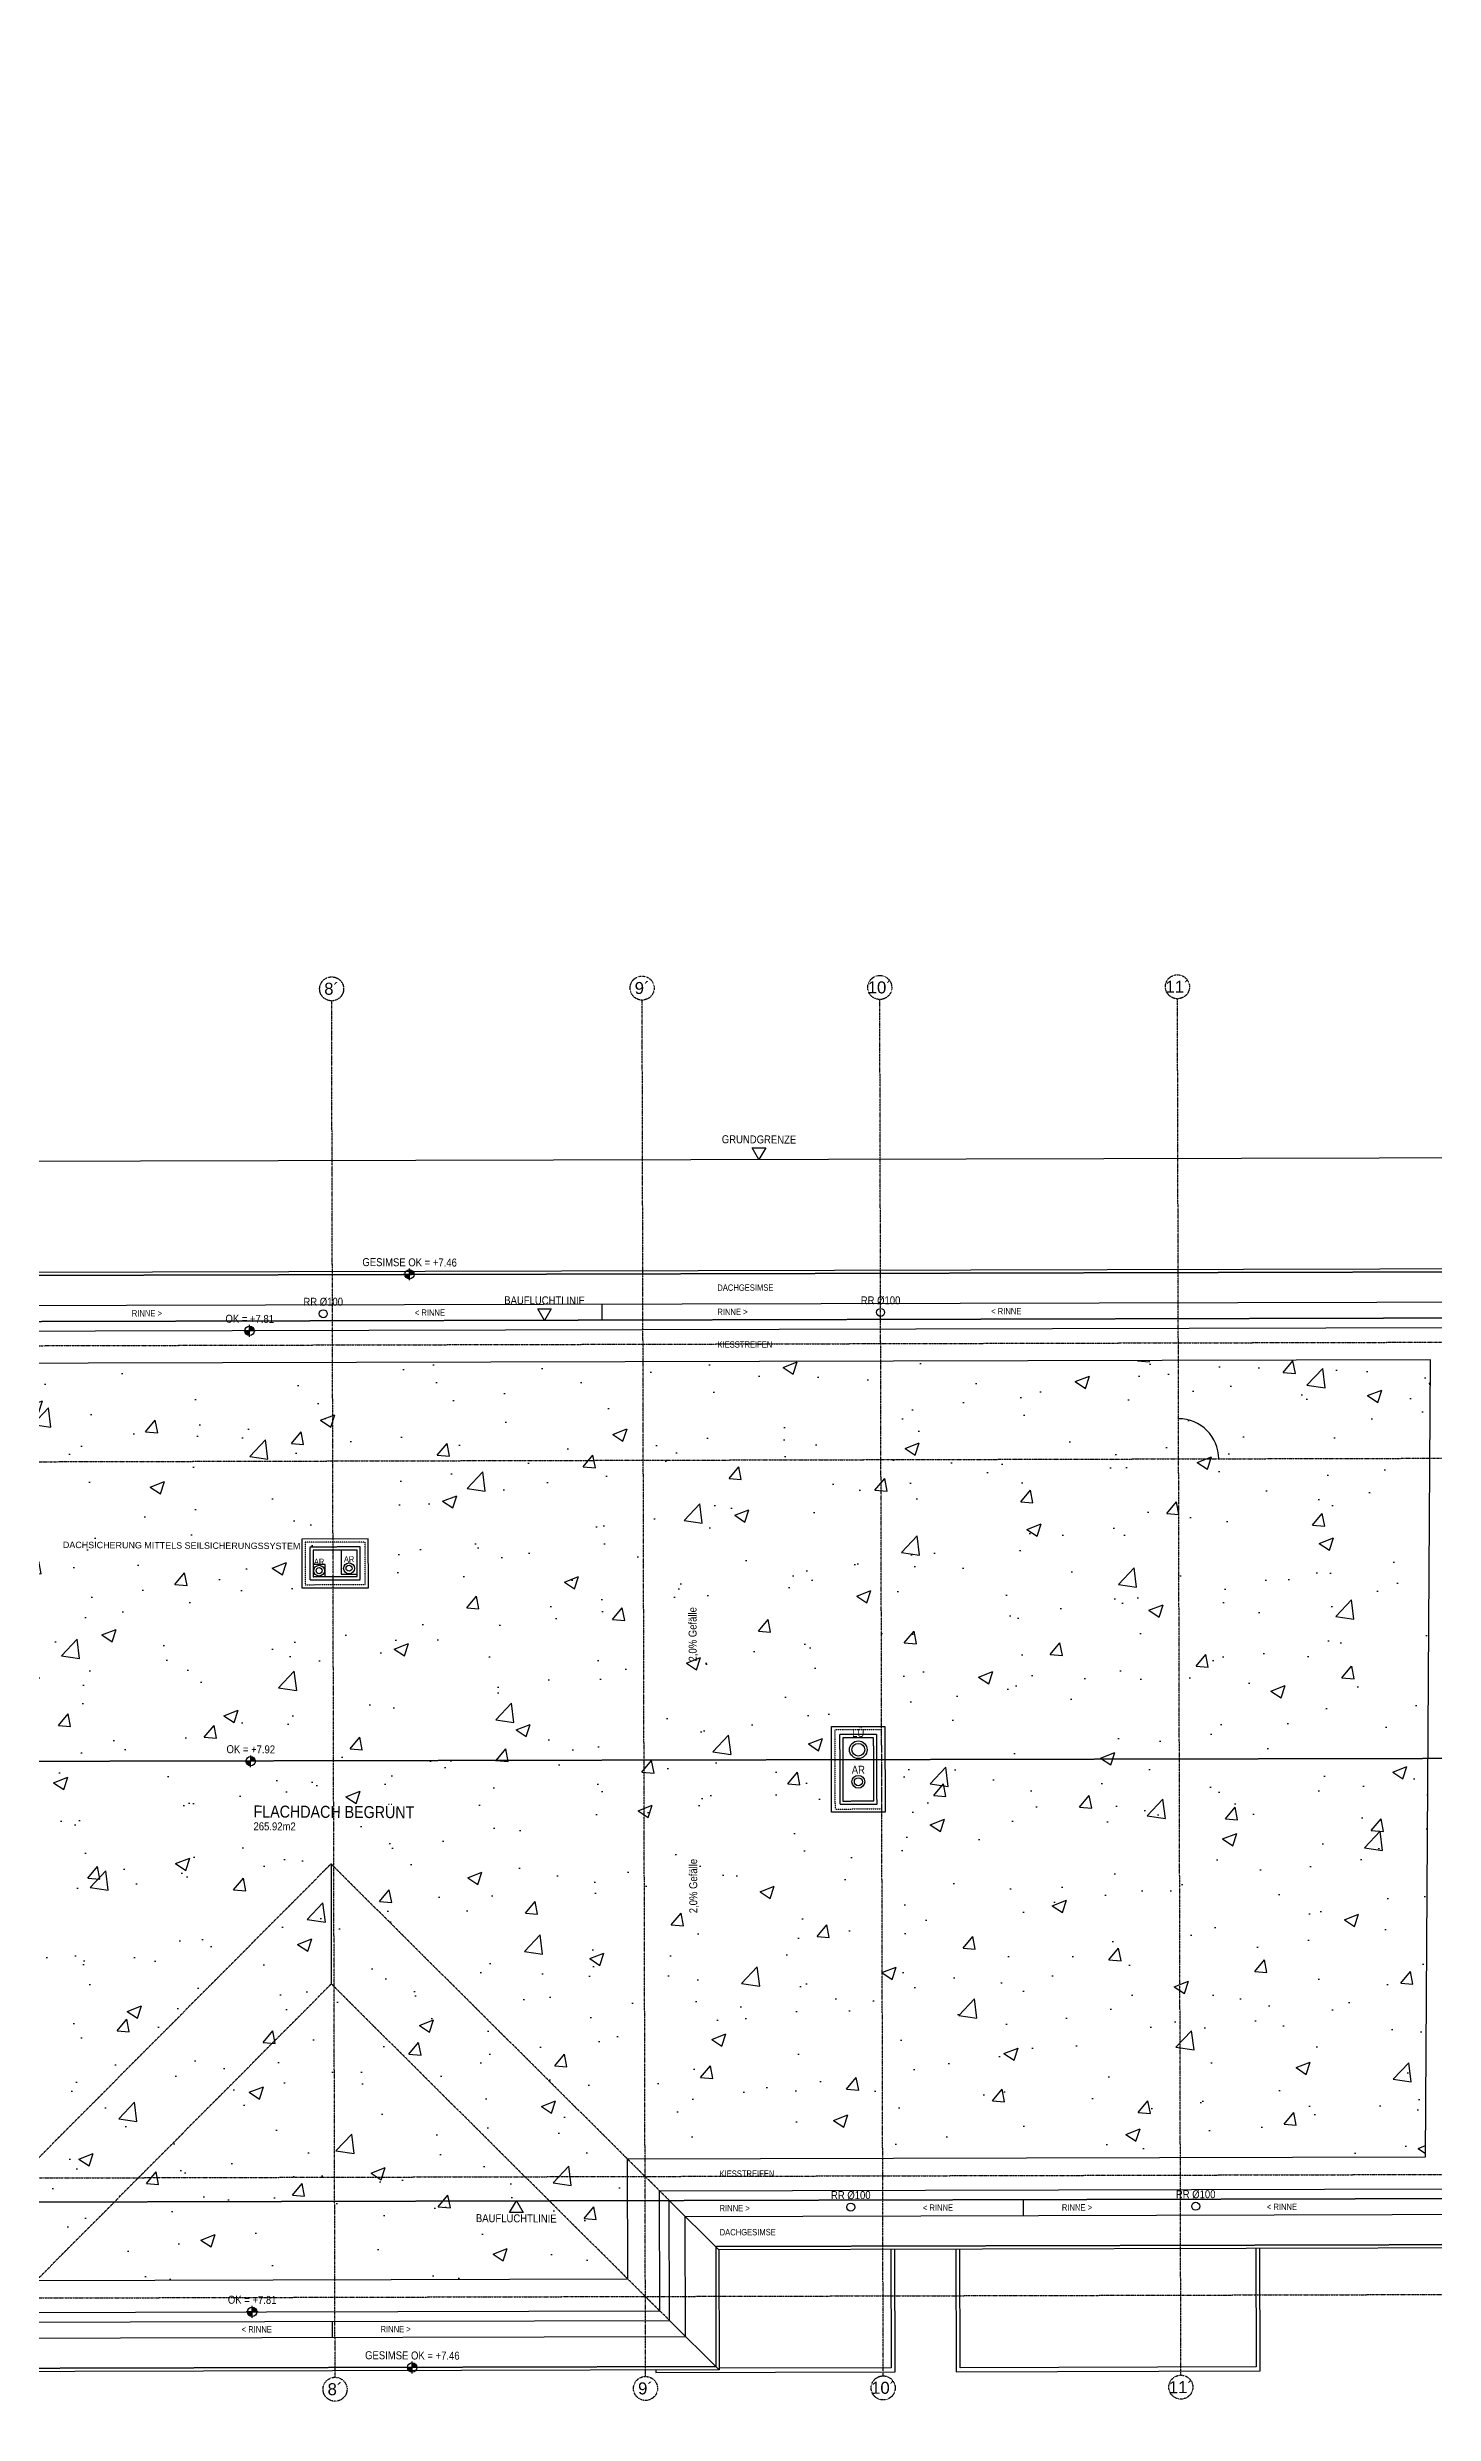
# Model space of a CAD drawing. Header units: millimetres. Extents: x -1798295 to -1733564, y -52013 to 52701.
# Drawn here: x -1773971 to -1756646, y 6764 to 36334 of the extents above; entities that cross this region are included whole.
import ezdxf
from ezdxf.enums import TextEntityAlignment as Align

# ---------------------------------------------------------------- set-up
doc = ezdxf.new("R2010")
doc.units = ezdxf.units.MM
for name, pattern in [('HIDDEN2', [0.1875, 0.125, -0.0625]), ('STRICHLINIE', [0.75, 0.5, -0.25]), ('STRICHPUNKT', [1, 0.5, -0.25, 0, -0.25])]:
    doc.linetypes.add(name, pattern=pattern)
for name, color, linetype in [('01-ANS-G00-L03-M0', 8, 'Continuous'), ('01-BFL-G00-L03-M0', 10, 'Continuous'), ('01-HID-G00-L03-ENTWÄSSERUNG', 8, 'HIDDEN2'), ('01-SYM-G00-L03-M0', 8, 'Continuous'), ('01-TXT---------M0', 1, 'Continuous'), ('01-TXT---------PP', 1, 'Continuous'), ('01-TXT-G00-L03-M0', 1, 'Continuous'), ('02-ANS-G00-L03-M0', 8, 'Continuous'), ('02-AXO-G00-L03-M0', 8, 'STRICHPUNKT'), ('02-DIM-G00-L03-ACHSEN', 8, 'Continuous'), ('02-DIM-G00-L03-BEHÖRDE', 20, 'Continuous'), ('02-FIL-G00-L03-GRÜN', 72, 'Continuous'), ('02-HID-G00-L03-M0', 8, 'HIDDEN2'), ('03-SYM-G00-L03-M0', 8, 'Continuous'), ('09-FIL-G00-L03-BLAU', 161, 'Continuous'), ('09-VER-G00-L03-GRUNDSTÜCKSGRENZE', 161, 'Continuous')]:
    doc.layers.add(name, color=color, linetype=linetype)
doc.styles.add('ARIAL', font='arial.ttf', dxfattribs={"width": 0.85})
doc.styles.get("Standard").update_dxf_attribs({"font": 'arial.ttf'})
doc.dimstyles.new('pp chromy&schneider', dxfattribs={"dimscale": 0.005, "dimtxt": 25, "dimasz": 10, "dimexe": 0, "dimexo": 0, "dimgap": 5, "dimtad": 1, "dimdec": 1, "dimlfac": 100, "dimrnd": 0.1, "dimzin": 9, "dimdsep": 46, "dimtxsty": 'ARIAL', "dimblk": 'c&s kote', "dimcen": 0, "dimse1": 1, "dimse2": 1, "dimclrd": 8, "dimclrt": 8, "dimadec": 0, "dimazin": 0, "dimtfac": 0.75, "dimtdec": 1, "dimtix": 1, "dimtmove": 2, "dimatfit": 0, "dimldrblk": 'NONE', "dimfxl": 1, "dimtolj": 1, "dimlwd": -1, "dimarcsym": 0})

# ---------------------------------------------------------------- blocks, each defined once
blk = doc.blocks.new('01-HK3')
blk.add_lwpolyline([(0, 0), (0.042, 0.073), (-0.042, 0.073)], close=True)
at = {"color": 0, "style": 'ARIAL', "width": 0.85}
blk.add_attdef('HEIGHT', text='', height=0.05, dxfattribs=at).set_placement((0, 0.35), align=Align.TOP_CENTER)
blk = doc.blocks.new('01-HK1')
for p, q in [((-0.001, -0.074), (-0.001, 0.074)), ((0.074, 0), (-0.075, 0))]:
    blk.add_line(p, q)
blk.add_circle((-0.001, 0), 0.0586)
for points in [[(-0.001, 0.059), (0.041, 0.041), (-0.001, 0)], [(-0.001, 0), (0.058, 0), (0.041, 0.041)], [(-0.059, 0), (-0.042, -0.041), (-0.001, 0)], [(-0.042, -0.041), (-0.001, -0.059), (-0.001, 0)]]:
    blk.add_solid(points)
at = {"layer": '01-TXT---------M0', "color": 8, "style": 'ARIAL', "width": 0.85}
blk.add_attdef('HEIGHT', text='', height=0.1, dxfattribs=at).set_placement((0, 0.2), align=Align.TOP_CENTER)
blk = doc.blocks.new('c&s kote')
at = {"color": 8}
for p, q in [((0, -2), (0, 2)), ((0, 2), (0, -2)), ((-2, 0), (2, 0)), ((2, 0), (-2, 0))]:
    blk.add_line(p, q, dxfattribs=at)
blk.add_circle((0, 0), 0.5, dxfattribs=at)
blk = doc.blocks.new('*D273')
at = {"layer": '02-DIM-G00-L03-ACHSEN', "color": 8, "transparency": 16777216}
blk.add_arc((-1755946, 20155), 842, 0.1457, 89.6521, dxfattribs=at)
at = {"layer": 'Defpoints', "color": 0, "transparency": 16777216}
for p in [(-1755920, 24455), (-1755217, 20576), (-1753378, 20161), (-1778696, 20098), (-1756024, 7254)]:
    blk.add_point(p, dxfattribs=at)
at = {"layer": '02-DIM-G00-L03-ACHSEN', "color": 8, "transparency": 16777216, "xscale": 0.05, "yscale": 0.05, "zscale": 0.05}
for p, rotation in [((-1755941, 20997), 179.6537659287485), ((-1755104, 20157), 270.1440047779029)]:
    blk.add_blockref('c&s kote', p, dxfattribs=dict(at, rotation=rotation))
at = {"layer": '02-DIM-G00-L03-ACHSEN', "color": 8, "transparency": 16777216, "insert": (-1755350, 20749), "char_height": 0.125, "attachment_point": 5, "rotation": 314.8989, "style": 'ARIAL'}
blk.add_mtext('\\A1;89.51°', dxfattribs=at)
blk = doc.blocks.new('_None')
blk = doc.blocks.new('*D274')
at = {"layer": '02-DIM-G00-L03-ACHSEN', "color": 8, "transparency": 16777216}
blk.add_arc((-1759834, 18695), 501, 0.148, 90.1366, dxfattribs=at)
at = {"layer": 'Defpoints', "color": 0, "transparency": 16777216}
for p in [(-1759848, 24445), (-1759400, 18947), (-1778703, 18648), (-1753374, 18711), (-1759805, 7245)]:
    blk.add_point(p, dxfattribs=at)
at = {"layer": '02-DIM-G00-L03-ACHSEN', "color": 8, "transparency": 16777216, "xscale": 0.05, "yscale": 0.05, "zscale": 0.05}
for p, rotation in [((-1759835, 19196), 180.139445120597), ((-1759333, 18696), 270.1451636696046)]:
    blk.add_blockref('c&s kote', p, dxfattribs=dict(at, rotation=rotation))
at = {"layer": '02-DIM-G00-L03-ACHSEN', "color": 8, "transparency": 16777216, "insert": (-1759480, 19050), "char_height": 0.125, "attachment_point": 5, "rotation": 315.1423, "style": 'ARIAL'}
blk.add_mtext('\\A1;90.00°', dxfattribs=at)
blk = doc.blocks.new('03-rar')
blk.add_circle((0, 0), 0.05)
at = {"layer": '01-TXT---------M0', "color": 8, "style": 'ARIAL', "width": 0.85}
blk.add_attdef('RR', text='', height=0.1, dxfattribs=at).set_placement((0, 0.1), align=Align.CENTER)
blk = doc.blocks.new('01-SQM')
at = {"layer": '01-TXT---------M0', "color": 1, "style": 'ARIAL', "width": 0.85}
blk.add_attdef('ROOM', (0, 0), '', height=0.15, dxfattribs=at)
blk.add_attdef('AREA', text='', height=0.1, dxfattribs=at).set_placement((0, -0.06), align=Align.TOP_LEFT)
at = {"layer": '01-TXT---------PP', "color": 1, "style": 'ARIAL', "width": 0.85}
blk.add_attdef('NR', text='', height=0.15, dxfattribs=at).set_placement((-0.117, 0), align=Align.RIGHT)
blk.add_attdef('FLOOR', text='', height=0.1, dxfattribs=at).set_placement((0, -0.26), align=Align.TOP_LEFT)

msp = doc.modelspace()

# ---------------------------------------------------------------- hatches: boundary and pattern name
at = {"layer": '02-FIL-G00-L03-GRÜN', "true_color": 0x636466}
h = msp.add_hatch(dxfattribs=at)
h.set_pattern_fill('AR-CONC,_O', color=251, scale=10, angle=107.33899265)
h.set_pattern_definition([(50.435, (-1768365, 14923.8), (1823, -145.56), [190.5, -2095.5]), (355.435, (-1768365, 14923.8), (-366.92, 1907.84), [152.4, -1676.4]), (100.886, (-1768213.1, 14911.7), (1456.1, 1762.27), [161.9, -1780.9]), (46.619, (-1768369, 15431.8), (2713.9, -399.84), [285.75, -3143.25]), (97.07, (-1768142.7, 15398.5), (2355.2, 2492.2), [242.85, -2671.35]), (351.619, (-1768369, 15431.8), (2355.2, 2492.2), [228.6, -2514.6]), (21.435, (-1768114, 15306.7), (1523.86, -1011.12), [190.5, -2095.5]), (326.435, (-1768114, 15306.7), (604.03, 1846.52), [152.4, -1676.4]), (71.886, (-1767987, 15222.5), (2127.89, 835.4), [161.9, -1780.9]), (37.935, (-1768365.04, 14923.8), (24.47, 845.76), [0, -1656.08, 0, -1701.8, 0, -1682.75]), (7.935, (-1768365, 14923.8), (660.576, 1006.85), [0, -970.28, 0, -1617.98, 0, -641.35]), (327.935, (-1768931.44, 14919.5), (1356.3, -46.997), [0, -635, 0, -1981.2, 0, -2628.9]), (317.935, (-1769185.4, 14917.6), (1479.32, 265.5), [0, -825.5, 0, -1315.72, 0, -1866.9])])
h.paths.add_polyline_path([(-1756687.6614, 19932.7242), (-1778497.0223, 19876.9077), (-1778505.4657, 18222.7076), (-1778532.2627, 12972.776), (-1778545.8827, 9916.7568), (-1774112.027, 9929.5616), (-1774108.1881, 8429.5181), (-1766718.1804, 8447.8725), (-1766721.9045, 9947.8685), (-1756747.5549, 9972.5933)])
h.paths.add_polyline_path([(-1770814.6399, 16933.6687), (-1770814.6399, 17512.9724), (-1769985.3372, 17512.9724), (-1769985.3372, 16933.6687)], flags=16)
h.paths.add_polyline_path([(-1776623.9837, 14798.2893), (-1777306.0287, 14796.5953), (-1777308.6862, 15866.592), (-1776626.6412, 15868.286)], flags=16)
h.paths.add_polyline_path([(-1770674.988, 17073.3205), (-1770674.988, 17373.3205), (-1770124.9891, 17373.3205), (-1770124.9891, 17073.3205)], flags=0)
h.paths.add_polyline_path([(-1776764.3309, 14937.9411), (-1777166.3768, 14936.9426), (-1777168.3389, 15726.9402), (-1776766.2931, 15727.9387)], flags=0)
h.paths.add_polyline_path([(-1764172.3607, 15349.2168), (-1763505.3156, 15350.8735), (-1763502.6581, 14280.8768), (-1764169.7032, 14279.2201)], flags=16)
h.paths.add_polyline_path([(-1764032.0134, 15209.565), (-1763644.9675, 15210.5263), (-1763643.0054, 14420.5287), (-1764030.0513, 14419.5674)], flags=0)

# ---------------------------------------------------------------- linework, layer by layer
at = {"layer": '01-ANS-G00-L03-M0', "color": 251, "true_color": 0x636466}
for points in [[(-1770300.8085, 17554.0025), (-1770300.0634, 17254.0034), (-1770100.064, 17254.5002), (-1770100.8091, 17554.4993)], [(-1770650.3603, 17373.1338), (-1770649.9878, 17223.1342), (-1770499.9882, 17223.5068), (-1770500.3608, 17373.5063)]]:
    msp.add_lwpolyline(points, close=True, dxfattribs=at)
at = {"layer": '01-ANS-G00-L03-M0', "color": 251, "linetype": 'HIDDEN2', "true_color": 0x636466}
msp.add_lwpolyline([(-1764028.0042, 14419.5725), (-1763643.0054, 14420.5287), (-1763644.9675, 15210.5263), (-1764029.9663, 15209.57), (-1764028.0042, 14419.5725)], dxfattribs=at)
at = {"layer": '01-BFL-G00-L03-M0', "color": 251, "linetype": 'STRICHLINIE', "true_color": 0x636466}
msp.add_lwpolyline([(-1750654.6639, 36077.675), (-1750751.89, 22661.4468), (-1750772.0945, 20467.5163), (-1777974.9703, 20399.9512), (-1777964.7416, 22399.6277), (-1777946.5962, 36334.2496)], dxfattribs=at)
msp.add_lwpolyline([(-1750943.3324, -5191.8722), (-1781082.8688, -5191.8726), (-1781057.2717, 4161.1797), (-1781030.6604, 9392.3281), (-1750889.0218, 9467.1902), (-1750943.3353, 4241.3691), (-1750943.3324, -5191.8722)], close=True, dxfattribs=at)
at = {"layer": '01-HID-G00-L03-ENTWÄSSERUNG', "color": 251, "true_color": 0x636466}
for points in [[(-1781002.4386, 14903.7967), (-1755707.5747, 14955.1897)], [(-1774630.5903, 9408.2236), (-1770426.072, 13633.6793)], [(-1766200.6163, 9429.161), (-1770426.072, 13633.6793)], [(-1770426.072, 13633.6793), (-1770422.3465, 12133.6839)], [(-1774626.8648, 7908.2282), (-1770422.3465, 12133.6839)], [(-1766196.8908, 7929.1656), (-1770422.3465, 12133.6839)]]:
    msp.add_lwpolyline(points, dxfattribs=at)
at = {"layer": '01-SYM-G00-L03-M0', "color": 251, "true_color": 0x636466}
for points in [[(-1765730.7392, 16216.9115, 0, 0, 0), (-1765732.1624, 16790.0347, 25, 0, 0), (-1765732.5041, 16927.5343, 0, 0, 0)], [(-1765724.3483, 13643.7944, 0, 0, 0), (-1765722.9247, 13070.6712, 25, 0, 0), (-1765722.5834, 12933.1716, 0, 0, 0)]]:
    msp.add_lwpolyline(points, format="xyseb", dxfattribs=at)
at = {"layer": '02-ANS-G00-L03-M0', "color": 251, "true_color": 0x636466}
for points in [[(-1781030.5706, 9392.3281), (-1774630.5903, 9408.2236), (-1774626.8648, 7908.2282), (-1766196.8908, 7929.1656), (-1766200.6163, 9429.161), (-1755692.5487, 9455.2598), (-1755621.3493, 20455.472), (-1778394.3565, 20398.9095), (-1778384.1382, 22400.8271), (-1780964.2727, 22381.0672)], [(-1778384.4791, 22440.8257), (-1777763.899, 22446.1151), (-1777771.1759, 21020.4591), (-1755617.3366, 21075.4336)], [(-1755620.0551, 20655.4246), (-1778193.3305, 20599.4094), (-1778184.1278, 22402.3589)], [(-1767040.931, 20627.0836), (-1767040.4343, 20427.1098)], [(-1756320.6917, 14438.6653), (-1756285.2427, 20333.7554), (-1778497.1263, 20276.9087)], [(-1778548.8206, 9916.7484), (-1774112.027, 9929.5616), (-1774108.1881, 8429.5181), (-1766718.1804, 8447.8725), (-1766721.9045, 9947.8685), (-1756747.5549, 9972.5933), (-1756687.6614, 19932.7242), (-1778496.1026, 19876.91)], [(-1778547.6654, 9516.75), (-1774511.0017, 9528.4077), (-1774507.1632, 8028.5259), (-1766317.1885, 8048.8672), (-1766320.9126, 9548.8612), (-1756349.9471, 9573.5777), (-1756327.1261, 13368.6461)], [(-1781030.0739, 9192.3287), (-1774830.093, 9207.7275), (-1774826.3675, 7707.7321), (-1765996.3947, 7729.663), (-1766000.1202, 9229.6584), (-1755693.8435, 9255.206)], [(-1765579.0784, 8810.7026), (-1766200.6163, 9429.161)], [(-1761775.63, 9440.1513), (-1761775.1332, 9240.127)], [(-1755696.562, 8835.2008), (-1765579.0784, 8810.7026), (-1765575.3528, 7310.7074), (-1775245.323, 7286.6903), (-1775249.0485, 8786.6856), (-1781029.0307, 8772.33)], [(-1766365.3504, 7308.7453), (-1766365.2759, 7278.7454), (-1763375.2851, 7286.1716), (-1763379.0851, 8816.1563)], [(-1763429.085, 8816.0323), (-1763425.4092, 7336.0473), (-1765575.4025, 7330.7074)], [(-1762619.0876, 8818.0403), (-1762615.2875, 7288.0592), (-1758815.2992, 7297.4972), (-1758819.0994, 8827.4782)], [(-1758869.0992, 8827.354), (-1758865.4232, 7347.3728), (-1762565.4118, 7338.1832), (-1762569.0878, 8818.1644)], [(-1770411.8778, 7918.6969), (-1770411.3811, 7718.6976)], [(-1766196.8908, 7929.1656), (-1765575.3528, 7310.7074)]]:
    msp.add_lwpolyline(points, dxfattribs=at)
for points in [[(-1769961.1572, 17694.8465), (-1770791.1547, 17692.7851), (-1770789.6396, 17082.787), (-1769959.6422, 17084.8484)], [(-1764172.3607, 15349.2168), (-1763505.3156, 15350.8735), (-1763502.6581, 14280.8768), (-1764169.7032, 14279.2201)]]:
    msp.add_lwpolyline(points, close=True, dxfattribs=at)
at = {"layer": '02-AXO-G00-L03-M0', "color": 251, "true_color": 0x636466}
for points in [[(-1770375.1393, 7218.786), (-1770417.8586, 24418.733)], [(-1766495.1513, 7228.4227), (-1766537.8706, 24428.3696)], [(-1763525.1605, 7235.7992), (-1763567.8797, 24435.7462)], [(-1759805.1719, 7245.0385), (-1759847.8912, 24444.9854)], [(-1778695.8955, 20098.1597), (-1753377.9971, 20161.0414), (-1753377.9971, 20161.0414)], [(-1778703.2968, 18648.1368), (-1753374.3958, 18711.0458), (-1753374.3958, 18711.0458)], [(-1781329.047, 9691.5877), (-1753352.1668, 9761.0734), (-1753352.1668, 9761.0734)], [(-1781336.7035, 8191.564), (-1753348.4413, 8261.0781), (-1753348.4413, 8261.0781)]]:
    msp.add_lwpolyline(points, dxfattribs=at)
for centre in [(-1770418.2311, 24568.7282), (-1766538.2431, 24578.3649), (-1763568.2523, 24585.7414), (-1759848.2637, 24594.9807), (-1770375.905, 7068.7837), (-1766495.9169, 7078.4203), (-1763525.9261, 7085.7968), (-1759805.9376, 7095.0361)]:
    msp.add_circle(centre, 150, dxfattribs=at)
at = {"layer": '02-HID-G00-L03-M0', "color": 251, "true_color": 0x636466}
msp.add_lwpolyline([(-1778384.1382, 22400.8271), (-1777804.1054, 22405.771), (-1777811.3811, 20980.3592), (-1755617.5955, 21035.4328), (-1755696.3031, 8875.2015), (-1765619.1776, 8850.6033), (-1765615.4521, 7350.608), (-1775205.4225, 7326.7895), (-1775209.148, 8826.7849), (-1781029.1301, 8812.3299)], dxfattribs=at)
at = {"layer": '02-HID-G00-L03-M0', "color": 251, "ltscale": 0.5, "true_color": 0x636466}
for points in [[(-1770001.0578, 17654.7473), (-1770751.0554, 17652.8846), (-1770749.7391, 17122.8862), (-1769999.7414, 17124.7489)], [(-1764127.7555, 14319.3244), (-1763542.7573, 14320.7774), (-1763545.2162, 15310.7743), (-1764130.2144, 15309.3214)]]:
    msp.add_lwpolyline(points, close=True, dxfattribs=at)
at = {"layer": '02-HID-G00-L03-M0', "color": 251, "true_color": 0x636466}
for points in [[(-1770060.9085, 17594.5985), (-1770690.9066, 17593.0338), (-1770689.8883, 17183.035), (-1770059.8902, 17184.5997)], [(-1770100.8091, 17554.4993), (-1770650.8074, 17553.1332), (-1770649.9878, 17223.1342), (-1770099.9895, 17224.5003)], [(-1764067.9047, 14379.4733), (-1763602.9062, 14380.6282), (-1763605.067, 15250.6255), (-1764070.0655, 15249.4706)]]:
    msp.add_lwpolyline(points, close=True, dxfattribs=at)
at = {"layer": '03-SYM-G00-L03-M0', "color": 251, "true_color": 0x636466}
for centre, radius in [((-1770574.988, 17298.134), 67.5), ((-1770200.548, 17326.5973), 67.5), ((-1763837.0943, 15060.0486), 110), ((-1763836.1009, 14660.0498), 80)]:
    msp.add_circle(centre, radius, dxfattribs=at)
at = {"layer": '09-VER-G00-L03-GRUNDSTÜCKSGRENZE', "color": 251, "true_color": 0x636466}
msp.add_lwpolyline([(-1738443.3362, -26015.1962), (-1749606.4063, -25887.8999), (-1766101.6008, -25684.4748), (-1766009.1343, 4259.5436), (-1792927.1881, 4208.4721), (-1793057.1833, 4209.1356), (-1792974.6592, 20376.8239), (-1792964.8981, 22289.1605), (-1777971.1258, 22405.3561), (-1755608.3691, 22460.8982), (-1755726.0561, 4278.4007), (-1755591.8376, 4279.3082), (-1738443.3386, 4311.844)], close=True, dxfattribs=at)

# ---------------------------------------------------------------- block references
at = {"layer": '01-SYM-G00-L03-M0', "color": 251, "true_color": 0x636466, "xscale": 999.9999999999995, "yscale": 999.9999999999995, "zscale": 999.9999999999995, "rotation": 359.7075499985503}
for p, values in [((-1769444.3719, 21001.1403), {'HEIGHT': 'GESIMSE OK = +7.46'}), ((-1771442.6452, 20294.9632), {'HEIGHT': 'OK = +7.81'}), ((-1771429.2605, 14916.1917), {'HEIGHT': 'OK = +7.92'}), ((-1771412.1728, 8036.2129), {'HEIGHT': 'OK = +7.81'}), ((-1769410.4404, 7341.1824), {'HEIGHT': 'GESIMSE OK = +7.46'})]:
    msp.add_blockref('01-HK1', p, dxfattribs=at).add_auto_attribs(values)
at = {"layer": '01-TXT-G00-L03-M0', "color": 251, "true_color": 0x636466, "xscale": 999.9999999999995, "yscale": 999.9999999999995, "zscale": 999.9999999999995, "rotation": 359.7075500106527}
msp.add_blockref('01-SQM', (-1771394.3351, 14213.9534), dxfattribs=at).add_auto_attribs({'ROOM': 'FLACHDACH BEGRÜNT', 'AREA': '265.92m2'})
at = {"layer": '02-DIM-G00-L03-BEHÖRDE', "color": 251, "true_color": 0x636466}
ref = msp.add_blockref('01-HK3', (-1767757.9065, 20425.3261), dxfattribs=dict(at, xscale=-2000.000000016163, yscale=2000.000000025193, zscale=2000, rotation=359.7075499977341))
ref.add_attrib('HEIGHT', 'BAUFLUCHTLINIE', dxfattribs={"layer": '0', "color": 0, "extrusion": (0, 0, -1), "height": 100, "rotation": 0.29245, "style": 'ARIAL', "text_generation_flag": 2, "width": 0.85}).set_placement((1767756.3752, 20725.3222), align=Align.TOP_CENTER)
ref = msp.add_blockref('01-HK3', (-1768109.7792, 9424.4194), dxfattribs=dict(at, xscale=-2000.000000016163, yscale=2000.000000025193, zscale=2000, rotation=179.7075500000588))
ref.add_attrib('HEIGHT', 'BAUFLUCHTLINIE', dxfattribs={"layer": '0', "color": 0, "extrusion": (0, 0, -1), "height": 100, "rotation": 180.29245, "style": 'ARIAL', "text_generation_flag": 4, "width": 0.85}).set_placement((1768111.3104, 9124.4233), align=Align.BOTTOM_CENTER)
at = {"layer": '03-SYM-G00-L03-M0', "color": 251, "true_color": 0x636466}
for p, xscale, yscale, zscale, rotation, values in [((-1770523.1471, 20508.4566), 999.9999999999995, 999.9999999999995, 999.9999999999995, 0.1423044203346037, {'RR': 'RR %%c100'}), ((-1763558.1685, 20525.7554), 999.9999999999995, 999.9999999999995, 999.9999999999995, 0.1423044203346037, {'RR': 'RR %%c100'}), ((-1770574.988, 17298.134), 749.9999997347319, 749.9999997347319, 749.9999997347319, 0.1423044207337753, {'RR': 'AR'}), ((-1770200.2499, 17329.2516), 749.9999997347319, 749.9999997347319, 749.9999997347319, 0.1423044207337753, {'RR': 'AR'}), ((-1763836.1009, 14660.0498), 999.9999999999995, 999.9999999999995, 999.9999999999995, 0.1423044207337741, {'RR': 'AR'}), ((-1763930.3998, 9344.7992), 999.9999999999995, 999.9999999999995, 999.9999999999995, 0.1423044203346037, {'RR': 'RR %%c100'}), ((-1759620.4131, 9355.5039), 999.9999999999995, 999.9999999999995, 999.9999999999995, 0.1423044203346037, {'RR': 'RR %%c100'})]:
    msp.add_blockref('03-rar', p, dxfattribs=dict(at, xscale=xscale, yscale=yscale, zscale=zscale, rotation=rotation)).add_auto_attribs(values)
ref = msp.add_blockref('03-rar', (-1763837.0943, 15060.0486), dxfattribs=dict(at, xscale=1600.000000298865, yscale=1600.000000298865, zscale=1600.000000298865, rotation=0.1423044211275526))
ref.add_attrib('RR', 'LÜ', dxfattribs={"layer": '01-TXT---------M0', "color": 8, "height": 100, "rotation": 0.14230442, "style": 'ARIAL', "width": 0.85}).set_placement((-1763837.4917, 15220.0481), align=Align.CENTER)
at = {"layer": '09-FIL-G00-L03-BLAU', "color": 251, "true_color": 0x636466}
ref = msp.add_blockref('01-HK3', (-1765078.5219, 22437.1993), dxfattribs=dict(at, xscale=-2000.000000016163, yscale=2000.000000025193, zscale=2000, rotation=359.7075499843338))
ref.add_attrib('HEIGHT', 'GRUNDGRENZE', dxfattribs={"layer": '0', "color": 0, "extrusion": (0, 0, -1), "height": 100, "rotation": 0.29245002, "style": 'ARIAL', "text_generation_flag": 2, "width": 0.85}).set_placement((1765076.9906, 22737.1954), align=Align.TOP_CENTER)

# ---------------------------------------------------------------- texts
at = {"layer": '01-SYM-G00-L03-M0', "color": 251, "true_color": 0x636466, "style": 'ARIAL'}
for s, insert, char_height, width, attachment_point, rotation in [('DACHGESIMSE', (-1765598.8474, 20833.9053), 80, 1649.141488, 4, 0.1423044), ('RINNE >', (-1772915.5749, 20513.7589), 80, 833.2, 4, 0.14230069), ('< RINNE', (-1769378.9443, 20522.5432), 80, 833.2, 4, 0.1423044), ('RINNE >', (-1765598.0974, 20531.9337), 80, 833.2, 4, 0.14230069), ('< RINNE', (-1762176.4665, 20540.4324), 80, 833.2, 4, 0.1423044), ('KIESSTREIFEN', (-1765597.0832, 20123.5691), 80, 833.2, 4, 0.1423044), ('2,0% Gefälle\\P \\P ', (-1765731.4508, 16503.4731), 100, 1178.258509, 5, 90.14231223), ('2,0% Gefälle\\P \\P ', (-1765723.6365, 13357.2328), 100, 1178.258509, 5, 90.14231223), ('KIESSTREIFEN', (-1765571.3479, 9761.8301), 80, 833.2, 4, 0.1423044), ('RINNE >', (-1765570.2772, 9330.7263), 80, 833.2, 4, 0.1423044), ('< RINNE', (-1763028.9114, 9338.2676), 80, 833.2, 4, 0.1423044), ('RINNE >', (-1761293.0345, 9341.3496), 80, 833.2, 4, 0.1423044), ('< RINNE', (-1758730.61, 9348.9433), 80, 833.2, 4, 0.1423044), ('DACHGESIMSE', (-1765569.5321, 9030.7272), 80, 1649.141488, 4, 0.1423044), ('< RINNE', (-1771542.5538, 7817.1427), 80, 833.2, 4, 0.1423044), ('RINNE >', (-1769806.6769, 7820.2247), 80, 833.2, 4, 0.1423044)]:
    msp.add_mtext(s, dxfattribs=dict(at, insert=insert, char_height=char_height, width=width, attachment_point=attachment_point, rotation=rotation))
at = {"layer": '01-SYM-G00-L03-M0', "color": 251, "true_color": 0x636466, "insert": (-1773776.7731, 17660.7382), "char_height": 80, "width": 2835.8, "attachment_point": 1, "rotation": 359.70755001}
msp.add_mtext('{\\fArial|b0|i0|c0|p34;DACHSICHERUNG MITTELS SEILSICHERUNGSSYSTEM}', dxfattribs=at)
at = {"layer": '02-AXO-G00-L03-M0', "color": 251, "true_color": 0x636466, "char_height": 150, "width": 246.7, "attachment_point": 5, "rotation": 0.14235001}
for s, insert in [('{\\fArial|b0|i0|c0|p34;8´}', (-1770418.2311, 24568.7282)), ('{\\fArial|b0|i0|c0|p34;9´}', (-1766538.2431, 24578.3649)), ('{\\fArial|b0|i0|c0|p34;10´}', (-1763568.2523, 24585.7414)), ('{\\fArial|b0|i0|c0|p34;11´}', (-1759848.2637, 24594.9807)), ('{\\fArial|b0|i0|c0|p34;8´}', (-1770375.905, 7068.7837)), ('{\\fArial|b0|i0|c0|p34;9´}', (-1766495.9169, 7078.4203)), ('{\\fArial|b0|i0|c0|p34;10´}', (-1763525.9261, 7085.7968)), ('{\\fArial|b0|i0|c0|p34;11´}', (-1759805.9376, 7095.0361))]:
    msp.add_mtext(s, dxfattribs=dict(at, insert=insert))

# ---------------------------------------------------------------- dimensions: what is measured, and where the dimension line sits
at = {"layer": '02-DIM-G00-L03-ACHSEN', "color": 251, "true_color": 0x636466}
for base, line1, line2, picture, middle in [((-1759400.3856, 18946.5621), ((-1778703.2968, 18648.1368), (-1753374.3958, 18711.0458)), ((-1759805.1719, 7245.0385), (-1759847.8912, 24444.9854)), '*D274', (-1759480.193, 19050.1802)), ((-1755216.6312, 20575.6058), ((-1778695.8955, 20098.1597), (-1753377.9971, 20161.0414)), ((-1756023.887, 7254.43), (-1755920.4561, 24454.74)), '*D273', (-1755349.5371, 20749.3366))]:
    dim = msp.add_angular_dim_2l(base=base, line1=line1, line2=line2, dimstyle='pp chromy&schneider', override={"dimzin": 8, "dimadec": 2}, dxfattribs=at)
    dim.commit()
    dim.dimension.update_dxf_attribs({"geometry": picture, "text_midpoint": middle})

doc.saveas('drawing.dxf')
